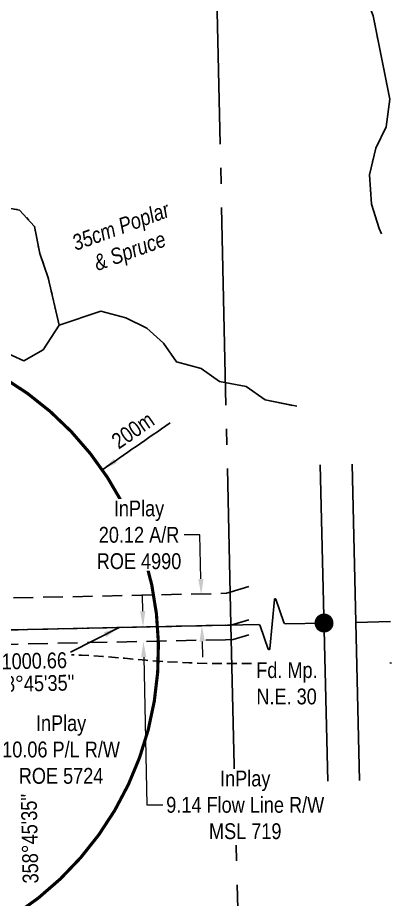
# Model space of a CAD drawing. Extents: x 606747 to 614608, y 5899362 to 5904570.
# Drawn here: x 612858 to 613094, y 5902934 to 5903492 of the extents above; entities that cross this region are included whole.
import ezdxf
from ezdxf.enums import TextEntityAlignment as Align

# ---------------------------------------------------------------- set-up
doc = ezdxf.new("R2010")
doc.units = 0
doc.header["$LTSCALE"] = 5
doc.header["$PDSIZE"] = 10
for name, pattern in [('DASHED1', [0.375, 0.25, -0.125]), ('foc-ACCESSROAD', [3.75, 2.5, -1.25]), ('foc-BUFFER', [16.75, 15, -1.75]), ('foc-DOT', [1, 0.2, -0.8]), ('foc-QUARTERLINE', [33, 25, -3, 2, -3]), ('foc-WHEELTRACKS', [2, 0.4, -1.6])]:
    doc.linetypes.add(name, pattern=pattern)
doc.layers.get('Defpoints').update_dxf_attribs({"color": 9})
for name, color, linetype in [('AUX-BUFFER', 7, 'foc-BUFFER'), ('C-AR', 13, 'foc-ACCESSROAD'), ('C-WS', 13, 'foc-ACCESSROAD'), ('DETAIL-HZ-Existing', 8, 'foc-DOT'), ('FGL', 7, 'Continuous'), ('L-BD', 7, 'Continuous'), ('L-MON', 1, 'Continuous'), ('L-SEC', 7, 'Continuous'), ('L-SECQ', 8, 'foc-QUARTERLINE'), ('T-BUSH-T', 110, 'Continuous'), ('T-WATER', 160, 'Continuous'), ('T-WATER-P3', 160, 'foc-WHEELTRACKS')]:
    doc.layers.add(name, color=color, linetype=linetype)
doc.layers.add('C-AR-T', color=13, linetype='Continuous', lineweight=9)
doc.layers.add('C-FLOWLINE-T', color=13, linetype='Continuous', lineweight=9)
doc.styles.add('80CG', font='ARIALN.TTF', dxfattribs={"height": 10})
doc.styles.add('80L', font='ARIALN.TTF', dxfattribs={"height": 10})
doc.styles.add('80LS', font='ARIALNI.TTF', dxfattribs={"height": 10})
doc.styles.add('foc-LtypeFont', font='ARIALN.TTF', dxfattribs={"height": 7.35})
doc.linetypes.add('foc-TOPO-flowdirection-NOLINE', pattern='A,0,[">",foc-LtypeFont,S=0.3,R=0,X=0,Y=-0.945],-20,[">",foc-LtypeFont,S=0.3,R=0,X=0,Y=-0.945],0', length=20)
doc.dimstyles.new('CG2011', dxfattribs={"dimscale": 5, "dimtxt": 9, "dimasz": 2, "dimexe": 0.2, "dimexo": 0.0625, "dimgap": 0.5, "dimtad": 0, "dimtih": 1, "dimtoh": 1, "dimzin": 0, "dimdsep": 46, "dimtxsty": '80CG', "dimcen": 0.1, "dimse1": 1, "dimse2": 1, "dimclrd": 256, "dimclrt": 256, "dimaunit": 1, "dimadec": 4, "dimazin": 0, "dimtfac": 0.06, "dimtofl": 0, "dimtmove": 0, "dimatfit": 1, "dimfxl": 0.2, "dimtolj": 1, "dimtzin": 0, "dimlwd": -1, "dimarcsym": 0})
doc.dimstyles.new('Compass 5 000', dxfattribs={"dimscale": 5, "dimtxt": 9, "dimasz": 2, "dimexe": 0.2, "dimexo": 0.0625, "dimgap": 0.5, "dimtad": 0, "dimtih": 1, "dimtoh": 1, "dimzin": 0, "dimdsep": 46, "dimtxsty": '80CG', "dimcen": 0.1, "dimse1": 1, "dimse2": 1, "dimclrd": 256, "dimclrt": 256, "dimaunit": 1, "dimadec": 4, "dimazin": 0, "dimtfac": 0.06, "dimtofl": 0, "dimtmove": 0, "dimatfit": 1, "dimfxl": 0.2, "dimtolj": 1, "dimtzin": 0, "dimlwd": -1, "dimarcsym": 0})

# ---------------------------------------------------------------- blocks, each defined once
blk = doc.blocks.new('*D429')
at = {"layer": 'C-AR-T', "transparency": 16777216}
for p, q in [((612973.24, 5903164.58), (612963.24, 5903164.58)), ((612973.85, 5903136.73), (612973.24, 5903164.58)), ((612974.7, 5903097.21), (612974.91, 5903087.21))]:
    blk.add_line(p, q, dxfattribs=at)
for points in [[(612975.51, 5903136.77), (612972.18, 5903136.7), (612974.06, 5903126.74)], [(612976.37, 5903097.25), (612973.03, 5903097.17), (612974.48, 5903107.21)]]:
    blk.add_solid(points, dxfattribs=at)
at = {"layer": 'Defpoints', "color": 0, "transparency": 16777216}
for p in [(612968.79, 5903126.62), (612974.06, 5903126.74), (612969.21, 5903107.09)]:
    blk.add_point(p, dxfattribs=at)
at = {"layer": 'C-AR-T', "transparency": 16777216, "insert": (612934.72, 5903164.58), "char_height": 10, "attachment_point": 5, "style": '80CG', "bg_fill": 3, "box_fill_scale": 1.1, "bg_fill_color": 256, "bg_fill_true_color": 13158600, "bg_fill_transparency": 0}
blk.add_mtext('\\A1;InPlay\\P20.12 A/R\\PROE 4990', dxfattribs=at)
blk = doc.blocks.new('*D431')
at = {"layer": 'C-AR-T', "transparency": 16777216}
for p, q in [((612792.72, 5903538.47), (612802.63, 5903539.83)), ((612763.04, 5903534.4), (612753.13, 5903533.04))]:
    blk.add_line(p, q, dxfattribs=at)
for points in [[(612792.5, 5903540.12), (612792.95, 5903536.82), (612782.81, 5903537.11)], [(612762.81, 5903536.05), (612763.27, 5903532.75), (612772.95, 5903535.76)]]:
    blk.add_solid(points, dxfattribs=at)
at = {"layer": 'Defpoints', "color": 0, "transparency": 16777216}
for p in [(612782.81, 5903537.11), (612788.75, 5903420.55), (612798.61, 5903421.9)]:
    blk.add_point(p, dxfattribs=at)
at = {"layer": 'C-AR-T', "transparency": 16777216, "insert": (612841.72, 5903539.83), "char_height": 10, "attachment_point": 5, "style": '80CG'}
blk.add_mtext('\\A1;InPlay\\P10.06 P/L R/W\\PROE 5724', dxfattribs=at)
blk = doc.blocks.new('*D435')
at = {"layer": 'C-AR-T', "transparency": 16777216}
for p, q in [((612788.29, 5903027.69), (612778.29, 5903027.48)), ((612818.35, 5903028.31), (612846.33, 5903028.88))]:
    blk.add_line(p, q, dxfattribs=at)
for points in [[(612788.25, 5903029.36), (612788.32, 5903026.02), (612798.29, 5903027.89)], [(612818.32, 5903029.97), (612818.39, 5903026.64), (612808.35, 5903028.1)]]:
    blk.add_solid(points, dxfattribs=at)
at = {"layer": 'Defpoints', "color": 0, "transparency": 16777216}
for p in [(612808.35, 5903028.1), (612798.51, 5903016.8), (612808.58, 5903017)]:
    blk.add_point(p, dxfattribs=at)
at = {"layer": 'C-AR-T', "transparency": 16777216, "insert": (612885.41, 5903028.88), "char_height": 10, "attachment_point": 5, "style": '80CG'}
blk.add_mtext('\\A1;InPlay\\P10.06 P/L R/W\\PROE 5724', dxfattribs=at)
blk = doc.blocks.new('linebrk')
blk.add_lwpolyline([(0, 0.00175, -0.346152), (-0.00019, 0.0015), (-0.00314, 0.00055, 0.772575), (-0.00312, 0.00036), (0.00312, -0.00036, -0.772575), (0.00314, -0.00055), (0.00019, -0.0015, 0.346152), (0, -0.00175)], format="xyb")
blk = doc.blocks.new('fdia')
at = {"color": 255, "const_width": 1}
blk.add_lwpolyline([(-0.5, 0, 1), (0.5, 0, 1)], format="xyb", close=True, dxfattribs=at)
blk = doc.blocks.new('Fdiaa')
blk.add_blockref('fdia', (0, 0))
blk = doc.blocks.new('fdib')
at = {"color": 1, "const_width": 1.6}
blk.add_lwpolyline([(-0.4, 0, 1), (0.4, 0, 1)], format="xyb", close=True, dxfattribs=at)
at = {"color": 1}
blk.add_circle((0, 0), 0.8, dxfattribs=at)
blk = doc.blocks.new('Fdibb')
blk.add_blockref('fdib', (0, 0))
blk = doc.blocks.new('fdicc')
for name in ['Fdibb', 'Fdiaa']:
    blk.add_blockref(name, (0, 0))
blk = doc.blocks.new('FDI')
blk.add_blockref('fdicc', (0, 0))
blk = doc.blocks.new('*D541')
at = {"layer": 'C-FLOWLINE-T', "transparency": 16777216}
for p, q in [((612937.07, 5903116.38), (612936.85, 5903126.38)), ((612937.69, 5903087.24), (612939.71, 5902993.89)), ((612939.71, 5902993.89), (612949.71, 5902993.89))]:
    blk.add_line(p, q, dxfattribs=at)
for points in [[(612938.73, 5903116.41), (612935.4, 5903116.34), (612937.28, 5903106.38)], [(612939.36, 5903087.27), (612936.03, 5903087.2), (612937.48, 5903097.23)]]:
    blk.add_solid(points, dxfattribs=at)
at = {"layer": 'Defpoints', "color": 0, "transparency": 16777216}
for p in [(612939, 5903106.42), (612937.48, 5903097.23), (612939.19, 5903097.27)]:
    blk.add_point(p, dxfattribs=at)
at = {"layer": 'C-FLOWLINE-T', "transparency": 16777216, "insert": (613001.91, 5902993.89), "char_height": 10, "attachment_point": 5, "style": '80CG', "bg_fill": 3, "box_fill_scale": 1.1, "bg_fill_color": 256, "bg_fill_true_color": 13158600, "bg_fill_transparency": 0}
blk.add_mtext('\\A1;InPlay\\P9.14 Flow Line R/W\\PMSL 719', dxfattribs=at)

msp = doc.modelspace()

# ---------------------------------------------------------------- linework, layer by layer
at = {"layer": 'AUX-BUFFER', "color": 251, "linetype": 'foc-BUFFER', "const_width": 1.999, "flags": 128}
msp.add_lwpolyline([(612742.763, 5903291.821), (612712.782, 5903291.169, 0.4142136), (612517.254, 5903086.945, 0.4142136), (612721.478, 5902891.417), (612751.46, 5902892.069, 0.4142136), (612946.987, 5903096.293, 0.4142136)], format="xyb", close=True, dxfattribs=at)
at = {"layer": 'C-AR'}
msp.add_lwpolyline([(613004.235, 5903111.001), (612992.804, 5903107.58), (612993.004, 5903107.591), (612826.941, 5903103.996), (612826.529, 5903124.105), (612836.536, 5903124.322), (612990.163, 5903127.647), (612992.311, 5903128.291), (613004.235, 5903131.869)], dxfattribs=at)
at = {"layer": 'C-WS'}
for points in [[(612993.004, 5903107.591), (613004.235, 5903110.955)], [(613004.235, 5903101.464), (612994.194, 5903098.459), (612989.519, 5903098.358), (612837.134, 5903095.068), (612827.127, 5903094.852), (612807.207, 5903094.422), (612807.013, 5903103.566), (612826.941, 5903103.996), (612989.322, 5903107.505), (612989.637, 5903107.536)]]:
    msp.add_lwpolyline(points, dxfattribs=at)
at = {"layer": 'DETAIL-HZ-Existing', "linetype": 'DASHED1', "ltscale": 5, "flags": 128}
for points in [[(613005.923, 5903083.389), (612993.711, 5903083.194), (612980.055, 5903083.277), (612966.401, 5903083.7), (612952.781, 5903084.343), (612939.154, 5903085.307), (612925.47, 5903086.579), (612911.887, 5903087.794), (612898.293, 5903088.608), (612891.938, 5903088.751)], [(613094.363, 5903083.609), (613093.461, 5903083.634)]]:
    msp.add_lwpolyline(points, dxfattribs=at)
at = {"layer": 'FGL'}
for p, q in [((613049.354, 5903208.812), (613054.151, 5903008.945)), ((613069.459, 5903209.246), (613074.255, 5903009.38))]:
    msp.add_line(p, q, dxfattribs=at)
at = {"layer": 'L-SEC'}
for p, q in [((612191.503, 5903090.245), (613010.139, 5903107.962)), ((613027.598, 5903108.34), (613051.753, 5903108.862)), ((613071.857, 5903109.298), (613093.754, 5903109.771))]:
    msp.add_line(p, q, dxfattribs=at)
at = {"layer": 'L-SECQ'}
msp.add_line((612976.01, 5903866.435), (612992.797, 5903107.651), dxfattribs=at)
msp.add_lwpolyline([(613031.979, 5901498.91), (612992.797, 5903107.651)], dxfattribs=at)
at = {"layer": 'T-WATER'}
msp.add_lwpolyline([(612847.184, 5903281.425), (612861.779, 5903274.645), (612874.167, 5903281.606), (612884.155, 5903297.063), (612910.642, 5903306.053), (612926.348, 5903301.784), (612939.75, 5903295.173), (612950.195, 5903285.853), (612958.343, 5903274.012), (612973.928, 5903269.8), (612985.676, 5903261.565), (613002.442, 5903258.439), (613014.431, 5903249.966), (613034.64, 5903245.856)], dxfattribs=at)
at = {"layer": 'T-WATER-P3', "flags": 128}
for points in [[(612988.312, 5903869.004), (612989.273, 5903862.414), (612988.493, 5903842.987), (612999.486, 5903792.51), (613015.92, 5903618.774), (613025.758, 5903584.309), (613033.155, 5903569.543), (613041.727, 5903556.869), (613060.806, 5903534.163), (613077.245, 5903507.745), (613082.801, 5903492.603), (613093.453, 5903439.92), (613090.985, 5903422.621), (613084.496, 5903408.981), (613080.475, 5903392.206), (613081.83, 5903373.691), (613086.614, 5903358.19), (613088.051, 5903354.984)], [(612702.375, 5903467.007), (612703.981, 5903466.231), (612718.248, 5903459.345), (612729.478, 5903449.259), (612755.765, 5903433.767), (612763.683, 5903420.911), (612768.537, 5903404.213), (612779.815, 5903395.258), (612841.544, 5903373.169), (612859.027, 5903369.931), (612868.651, 5903359.533), (612871.958, 5903342.52), (612877.277, 5903327.144), (612884.155, 5903297.063)]]:
    msp.add_lwpolyline(points, dxfattribs=at)
at = {"layer": 'T-WATER-P3', "linetype": 'foc-TOPO-flowdirection-NOLINE', "flags": 128}
for points in [[(612988.312, 5903869.004), (612989.273, 5903862.414), (612988.493, 5903842.987), (612999.486, 5903792.51), (613015.92, 5903618.774), (613025.758, 5903584.309), (613033.155, 5903569.543), (613041.727, 5903556.869), (613060.806, 5903534.163), (613077.245, 5903507.745), (613082.801, 5903492.603), (613093.453, 5903439.92), (613090.985, 5903422.621), (613084.496, 5903408.981), (613080.475, 5903392.206), (613081.83, 5903373.691), (613086.614, 5903358.19), (613088.051, 5903354.984)], [(612333.872, 5903699.346), (612346.868, 5903691.639), (612377.97, 5903663.857), (612406.769, 5903647.197), (612422.132, 5903641.261), (612434.322, 5903630.228), (612467.809, 5903628.914), (612474.263, 5903626.648), (612485.368, 5903617.097), (612528.196, 5903543.432), (612540.062, 5903528.704), (612562.383, 5903523.837), (612575.649, 5903519.072), (612588.71, 5903510.729), (612635.679, 5903467.061), (612651.769, 5903459.525), (612672.259, 5903459.648), (612694.181, 5903465.005), (612702.375, 5903467.007), (612702.328, 5903465.94), (612701.699, 5903451.457), (612706.428, 5903435.533), (612718.654, 5903407.048), (612726.685, 5903394.789), (612746.195, 5903371.072), (612805.359, 5903322.693), (612824.379, 5903300.464), (612847.184, 5903281.425), (612861.779, 5903274.645), (612874.167, 5903281.606), (612884.155, 5903297.063), (612910.642, 5903306.053), (612926.348, 5903301.784), (612939.75, 5903295.173), (612950.195, 5903285.853), (612958.343, 5903274.012), (612973.928, 5903269.8), (612985.676, 5903261.565), (613002.442, 5903258.439), (613014.431, 5903249.966), (613031.881, 5903246.417)], [(612702.375, 5903467.007), (612703.981, 5903466.231), (612718.248, 5903459.345), (612729.478, 5903449.259), (612755.765, 5903433.767), (612763.683, 5903420.911), (612768.537, 5903404.213), (612779.815, 5903395.258), (612841.544, 5903373.169), (612859.027, 5903369.931), (612868.651, 5903359.533), (612871.958, 5903342.52), (612877.277, 5903327.144), (612884.155, 5903297.063)]]:
    msp.add_lwpolyline(points, dxfattribs=at)

# ---------------------------------------------------------------- block references
at = {"layer": 'L-SEC', "color": 1, "xscale": 4998.079399999923, "yscale": 4998.079399999923, "zscale": 4998.079399999923, "rotation": 271.2385577443515}
msp.add_blockref('linebrk', (613018.868, 5903108.151), dxfattribs=at)

# ---------------------------------------------------------------- texts
at = {"layer": 'AUX-BUFFER', "insert": (612916.209, 5903226.663), "char_height": 9.9962, "attachment_point": 1, "rotation": 34.68359, "style": '80L'}
msp.add_mtext_dynamic_manual_height_columns('200m', width=34.2214, gutter_width=224.914, heights=[0], dxfattribs=at)
msp.add_mtext_dynamic_manual_height_columns('200m', width=34.2214, gutter_width=224.914, heights=[0], dxfattribs=at)
at = {"layer": 'L-BD', "style": '80L'}
for s, height, rotation, p in [('1000.66', 9.9962, 1.2398, (612868.442, 5903084.993)), ("88°45'35''", 9.9962, 1.2398, (612868.75, 5903070.752)), ("358°45'35''", 9.99616, 91.2187, (612865.528, 5902972.632))]:
    msp.add_text(s, height=height, rotation=rotation, dxfattribs=at).set_placement(p, align=Align.MIDDLE)
at = {"layer": 'T-BUSH-T', "insert": (612921.414, 5903364.436), "char_height": 9.99616, "width": 65.56594, "attachment_point": 2, "rotation": 20, "style": '80LS'}
msp.add_mtext('35cm Poplar \\P& Spruce', dxfattribs=at)

# ---------------------------------------------------------------- dimensions: what is measured, and where the dimension line sits
at = {"layer": 'C-AR-T'}
for base, p1, p2, angle, picture, middle in [((612782.815, 5903537.109), (612788.745, 5903420.551), (612798.613, 5903421.904), 7.80816, '*D431', (612841.715, 5903539.826)), ((612808.354, 5903028.101), (612798.514, 5903016.797), (612808.582, 5903017.004), 1.17449, '*D435', (612885.414, 5903028.879))]:
    dim = msp.add_linear_dim(base=base, p1=p1, p2=p2, angle=angle, text='InPlay\\P10.06 P/L R/W\\PROE 5724', dimstyle='Compass 5 000', dxfattribs=at)
    dim.commit()
    dim.dimension.update_dxf_attribs({"geometry": picture, "text_midpoint": middle, "dimtype": 161})

# ---------------------------------------------------------------- leaders
at = {"layer": 'AUX-BUFFER', "path_type": 1}
msp.add_leader([(612911.51, 5903205.71), (612954.398, 5903235.389)], dimstyle='CG2011', override={"dimasz": 2, "dimgap": 0.5, "dimtad": 0}, dxfattribs=at)
msp.add_leader([(612911.51, 5903205.71), (612954.398, 5903235.389)], dimstyle='CG2011', override={"dimasz": 2, "dimgap": 0.5, "dimtad": 0}, dxfattribs=at)
at = {"layer": 'L-BD'}
msp.add_leader([(612922.105, 5903106.052), (612891.421, 5903090.547)], dimstyle='Compass 5 000', dxfattribs=at)

# ---------------------------------------------------------------- next in the draw order: dimensions: what is measured, and where the dimension line sits
at = {"layer": 'C-AR-T'}
dim = msp.add_linear_dim(base=(612974.061, 5903126.736), p1=(612969.213, 5903107.094), p2=(612968.791, 5903126.622), angle=91.23693, text='InPlay\\P20.12 A/R\\PROE 4990', dimstyle='Compass 5 000', override={"dimtfill": 1}, dxfattribs=at)
dim.commit()
dim.dimension.update_dxf_attribs({"geometry": '*D429', "text_midpoint": (612934.721, 5903164.58), "dimtype": 161})

# ---------------------------------------------------------------- next in the draw order: dimensions: what is measured, and where the dimension line sits
at = {"layer": 'C-FLOWLINE-T'}
dim = msp.add_linear_dim(base=(612937.479, 5903097.234), p1=(612938.996, 5903106.417), p2=(612939.193, 5903097.272), angle=271.23705, text='InPlay\\P9.14 Flow Line R/W\\PMSL 719', dimstyle='Compass 5 000', override={"dimtfill": 1}, dxfattribs=at)
dim.commit()
dim.dimension.update_dxf_attribs({"geometry": '*D541', "text_midpoint": (613001.91, 5902993.893), "dimtype": 161})

# ---------------------------------------------------------------- next in the draw order: block references
at = {"layer": 'L-MON', "xscale": 4.999999999999957, "yscale": 4.999999999999957, "zscale": 4.999999999999957}
msp.add_blockref('FDI', (613051.752, 5903108.879), dxfattribs=at)

# ---------------------------------------------------------------- next in the draw order: texts
at = {"layer": 'L-MON', "insert": (612995.02, 5903084.128), "char_height": 9.99616, "attachment_point": 1, "style": '80L'}
msp.add_mtext_dynamic_manual_height_columns('\\pi13.85625;Fd. Mp.\\P\\pi13.96535,t43.95382;N.E. 30', width=50.73839, gutter_width=50, heights=[0], dxfattribs=at)

doc.saveas('drawing.dxf')
